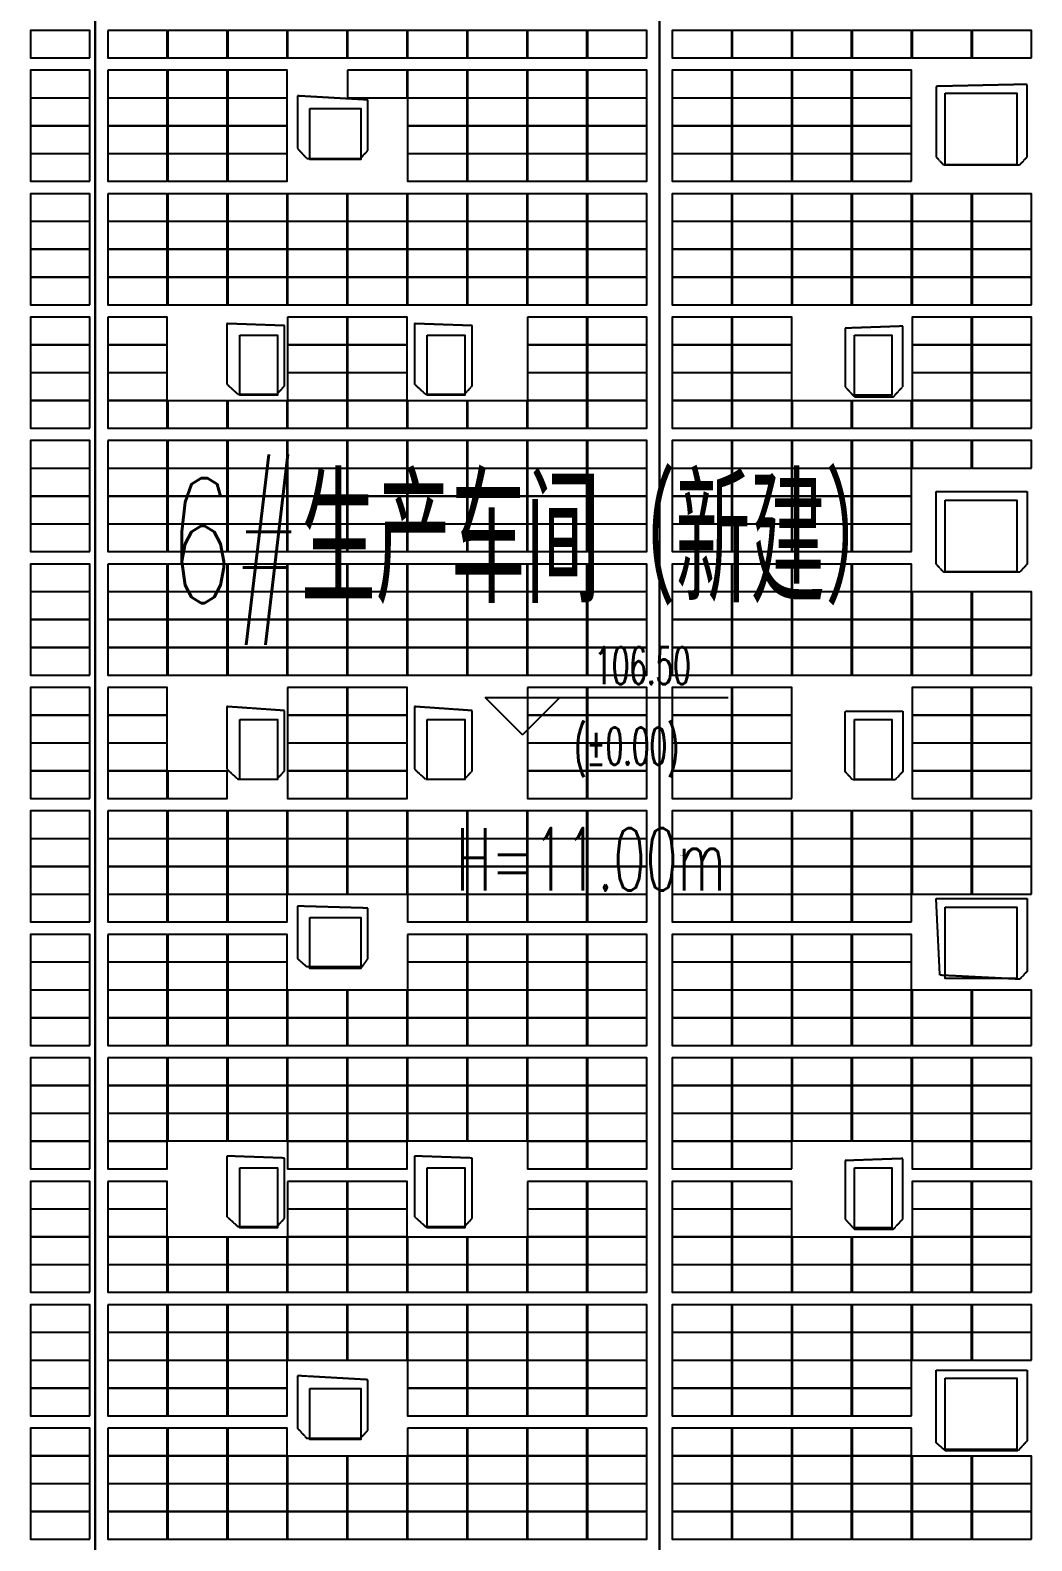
# Model space of a CAD drawing. Header units: metres. Extents: x -330863 to 383137, y -246038 to 314990.
# Drawn here: x -25996 to 14103, y -27439 to 33059 of the extents above; entities that cross this region are included whole.
import ezdxf

# ---------------------------------------------------------------- set-up
doc = ezdxf.new("R2010")
doc.units = ezdxf.units.M
doc.linetypes.add('DASHED', pattern=[1.524, 1.27, -0.254])
doc.linetypes.add('HIDDEN', pattern=[0.375, 0.25, -0.125])
for name, color, linetype in [('-文字', 7, 'Continuous'), ('屋脊线', 7, 'ByLayer'), ('组件', 7, 'ByLayer'), ('阴影', 8, 'DASHED'), ('障碍物', 7, 'ByLayer')]:
    doc.layers.add(name, color=color, linetype=linetype)
doc.layers.add('X消防车道', color=6, linetype='HIDDEN', lineweight=18)
doc.styles.add('_HZTXT', font='simplex.shx', dxfattribs={"width": 0.8, "bigfont": 'hztxt.shx'})
doc.styles.add('_TCH_DIM', font='SIMPLEX.shx', dxfattribs={"width": 0.6, "bigfont": 'GBCBIG.shx'})

# ---------------------------------------------------------------- blocks, each defined once
blk = doc.blocks.new('*U6')
at = {"layer": '屋脊线', "color": 30}
for p, q in [((-23396, -129651, 8900), (-23400, 145849, 8900)), ((-796, -129651, 10100), (-800, 145849, 10100))]:
    blk.add_line(p, q, dxfattribs=at)
at = {"flags": 1}
for tag in ['unit_id', 'unit_name']:
    blk.add_attdef(tag, (0, 0), '', height=2.5, dxfattribs=at)
blk = doc.blocks.new('*U184')
at = {"layer": '障碍物', "color": 1}
blk.add_polyline3d([(-17600, 20849, 10), (-16100, 20849, 10), (-16100, 18449, 10), (-17600, 18449, 10)], close=True, dxfattribs=at)
at = {"flags": 1}
for tag in ['height', 'shape']:
    blk.add_attdef(tag, (0, 0), '', height=2.5, dxfattribs=at)
blk = doc.blocks.new('*U185')
at = {"layer": '障碍物', "color": 1}
blk.add_polyline3d([(-10100, 20849, 10), (-8600, 20849, 10), (-8600, 18449, 10), (-10100, 18449, 10)], close=True, dxfattribs=at)
at = {"flags": 1}
for tag in ['height', 'shape']:
    blk.add_attdef(tag, (0, 0), '', height=2.5, dxfattribs=at)
blk = doc.blocks.new('*U186')
at = {"layer": '障碍物', "color": 1}
blk.add_polyline3d([(7000, 20849, 10), (8500, 20849, 10), (8500, 18449, 10), (7000, 18449, 10)], close=True, dxfattribs=at)
at = {"flags": 1}
for tag in ['height', 'shape']:
    blk.add_attdef(tag, (0, 0), '', height=2.5, dxfattribs=at)
blk = doc.blocks.new('*U188')
at = {"layer": '障碍物', "color": 1}
blk.add_polyline3d([(-17600, 5449, 10), (-16100, 5449, 10), (-16100, 3049, 10), (-17600, 3049, 10)], close=True, dxfattribs=at)
at = {"flags": 1}
for tag in ['height', 'shape']:
    blk.add_attdef(tag, (0, 0), '', height=2.5, dxfattribs=at)
blk = doc.blocks.new('*U189')
at = {"layer": '障碍物', "color": 1}
blk.add_polyline3d([(-10100, 5449, 10), (-8600, 5449, 10), (-8600, 3049, 10), (-10100, 3049, 10)], close=True, dxfattribs=at)
at = {"flags": 1}
for tag in ['height', 'shape']:
    blk.add_attdef(tag, (0, 0), '', height=2.5, dxfattribs=at)
blk = doc.blocks.new('*U190')
at = {"layer": '障碍物', "color": 1}
blk.add_polyline3d([(7000, 5449, 10), (8500, 5449, 10), (8500, 3049, 10), (7000, 3049, 10)], close=True, dxfattribs=at)
at = {"flags": 1}
for tag in ['height', 'shape']:
    blk.add_attdef(tag, (0, 0), '', height=2.5, dxfattribs=at)
blk = doc.blocks.new('*U192')
at = {"layer": '障碍物', "color": 1}
blk.add_polyline3d([(-17600, -12501, 10), (-16100, -12501, 10), (-16100, -14901, 10), (-17600, -14901, 10)], close=True, dxfattribs=at)
at = {"flags": 1}
for tag in ['height', 'shape']:
    blk.add_attdef(tag, (0, 0), '', height=2.5, dxfattribs=at)
blk = doc.blocks.new('*U193')
at = {"layer": '障碍物', "color": 1}
blk.add_polyline3d([(-10100, -12501, 10), (-8600, -12501, 10), (-8600, -14901, 10), (-10100, -14901, 10)], close=True, dxfattribs=at)
at = {"flags": 1}
for tag in ['height', 'shape']:
    blk.add_attdef(tag, (0, 0), '', height=2.5, dxfattribs=at)
blk = doc.blocks.new('*U194')
at = {"layer": '障碍物', "color": 1}
blk.add_polyline3d([(7000, -12501, 10), (8500, -12501, 10), (8500, -14901, 10), (7000, -14901, 10)], close=True, dxfattribs=at)
at = {"flags": 1}
for tag in ['height', 'shape']:
    blk.add_attdef(tag, (0, 0), '', height=2.5, dxfattribs=at)
blk = doc.blocks.new('*U223')
at = {"layer": '障碍物', "color": 1}
blk.add_polyline3d([(-14801, 29920, 10), (-12758, 29920, 10), (-12758, 27877, 10), (-14801, 27877, 10)], close=True, dxfattribs=at)
at = {"flags": 1}
for tag in ['height', 'shape']:
    blk.add_attdef(tag, (0, 0), '', height=2.5, dxfattribs=at)
blk = doc.blocks.new('*U224')
at = {"layer": '障碍物', "color": 1}
blk.add_polyline3d([(-14801, -2470, 10), (-12758, -2470, 10), (-12758, -4513, 10), (-14801, -4513, 10)], close=True, dxfattribs=at)
at = {"flags": 1}
for tag in ['height', 'shape']:
    blk.add_attdef(tag, (0, 0), '', height=2.5, dxfattribs=at)
blk = doc.blocks.new('*U225')
at = {"layer": '障碍物', "color": 1}
blk.add_polyline3d([(-14801, -21340, 10), (-12758, -21340, 10), (-12758, -23383, 10), (-14801, -23383, 10)], close=True, dxfattribs=at)
at = {"flags": 1}
for tag in ['height', 'shape']:
    blk.add_attdef(tag, (0, 0), '', height=2.5, dxfattribs=at)
blk = doc.blocks.new('*U235')
at = {"layer": '障碍物', "color": 1}
blk.add_polyline3d([(10640, 30532, 10), (13500, 30532, 10), (13500, 27671, 10), (10640, 27671, 10)], close=True, dxfattribs=at)
at = {"flags": 1}
for tag in ['height', 'shape']:
    blk.add_attdef(tag, (0, 0), '', height=2.5, dxfattribs=at)
blk = doc.blocks.new('*U236')
at = {"layer": '障碍物', "color": 1}
blk.add_polyline3d([(10640, 14232, 10), (13500, 14232, 10), (13500, 11371, 10), (10640, 11371, 10)], close=True, dxfattribs=at)
at = {"flags": 1}
for tag in ['height', 'shape']:
    blk.add_attdef(tag, (0, 0), '', height=2.5, dxfattribs=at)
blk = doc.blocks.new('*U237')
at = {"layer": '障碍物', "color": 1}
blk.add_polyline3d([(10640, -2058, 10), (13500, -2058, 10), (13500, -4919, 10), (10640, -4919, 10)], close=True, dxfattribs=at)
at = {"flags": 1}
for tag in ['height', 'shape']:
    blk.add_attdef(tag, (0, 0), '', height=2.5, dxfattribs=at)
blk = doc.blocks.new('*U238')
at = {"layer": '障碍物', "color": 1}
blk.add_polyline3d([(10640, -20928, 10), (13500, -20928, 10), (13500, -23789, 10), (10640, -23789, 10)], close=True, dxfattribs=at)
at = {"flags": 1}
for tag in ['height', 'shape']:
    blk.add_attdef(tag, (0, 0), '', height=2.5, dxfattribs=at)
blk = doc.blocks.new('*U15')
at = {"layer": '组件', "color": 0}
blk.add_polyline3d([(0, 0, 0), (0, 109.6, 0), (-238.1, 109.6, 12.6), (-238.1, 0, 12.6)], close=True, dxfattribs=at)
at = {"flags": 1}
for tag in ['mounting-hole-spacing1', 'mounting-hole-spacing2', 'module-material', 'vmpo', 'voco', 'silicon-material', 'panel-length', 'panel-width', 'panel-height', 'userid', 'theme', 'note', 'name', 'pmax', 'company-name', 'id', 'impo', 'isco']:
    blk.add_attdef(tag, (0, 0), '', height=2.5, dxfattribs=at)
blk = doc.blocks.new('*U13')
at = {"layer": '组件', "color": 0}
blk.add_polyline3d([(0, 0, 0), (0, -109.6, 0), (238.1, -109.6, 12.6), (238.1, 0, 12.6)], close=True, dxfattribs=at)
at = {"flags": 1}
for tag in ['mounting-hole-spacing1', 'mounting-hole-spacing2', 'module-material', 'vmpo', 'voco', 'silicon-material', 'panel-length', 'panel-width', 'panel-height', 'userid', 'theme', 'note', 'name', 'pmax', 'company-name', 'id', 'impo', 'isco']:
    blk.add_attdef(tag, (0, 0), '', height=2.5, dxfattribs=at)
blk = doc.blocks.new('*U11')
at = {"layer": '组件', "color": 0}
blk.add_polyline3d([(0, 0, 0), (0, 109.6, 0), (-238, 109.6, 13), (-238, 0, 13)], close=True, dxfattribs=at)
at = {"flags": 1}
for tag in ['mounting-hole-spacing1', 'mounting-hole-spacing2', 'module-material', 'vmpo', 'voco', 'silicon-material', 'panel-length', 'panel-width', 'panel-height', 'userid', 'theme', 'note', 'name', 'pmax', 'company-name', 'id', 'impo', 'isco']:
    blk.add_attdef(tag, (0, 0), '', height=2.5, dxfattribs=at)

msp = doc.modelspace()

# ---------------------------------------------------------------- hatches: boundary and pattern name
at = {"layer": 'X消防车道'}
h = msp.add_hatch(dxfattribs=at)
h.set_pattern_fill('DOTS', color=8, scale=1000, angle=-31.48784)
h.set_pattern_definition([(328.51216202, (-1970228605.7, -2547630934.4), (1506.0502845, 939.1527315), [0, -1587.5])])
h.paths.add_polyline_path([(-93210, -143670, 0.388696), (-80261, -155529), (-29868, -155529, 0.072993), (-27282, -155149), (-24813, -154408, -0.072993), (-22226, -154029), (83400, -154029, -0.414215), (92400, -163029), (92400, -173022), (96400, -173176), (96400, -163029, 0.41422), (83400, -150029), (-22813, -150029, 0.072993), (-25400, -150408), (-27869, -151149, -0.072993), (-30455, -151529), (-80261, -151529, -0.388698), (-89226, -143319), (-114667, 145381, -0.440198), (-105702, 155171), (86000, 155171, -0.414211), (95000, 146171, -0.141448), (97000, 153099, 0.25767), (86000, 159171), (-105702, 159171, 0.440196), (-118651, 145030)])

# ---------------------------------------------------------------- linework, layer by layer
at = {"layer": '-文字', "linetype": 'Continuous'}
for p, q in [((-6287, 4839, 10100), (-7787, 6339, 10100)), ((-7787, 6339, 10100), (1941, 6339, 10100)), ((-6287, 4839, 10100), (-4787, 6339, 10100))]:
    msp.add_line(p, q, dxfattribs=at)
at = {"layer": '屋脊线', "color": 30, "elevation": 8900}
msp.add_lwpolyline([(-23400, 145849), (-23396, -129651)], dxfattribs=at)
at = {"layer": '屋脊线', "color": 2, "elevation": 10100}
msp.add_lwpolyline([(-800, 145849), (-796, -129651)], dxfattribs=at)
at = {"layer": '阴影', "linetype": 'DASHED'}
for points in [[(10274, 30810, 9513), (10274, 27984, 9513), (10572, 27661, 9497), (13621, 27662, 9335), (13919, 27984, 9320), (13919, 30890, 9320), (10274, 30810, 9513)], [(-12473, 28249, 9481), (-12473, 30267, 9481), (-15300, 30428, 9331), (-15300, 28329, 9331), (-14928, 27926, 9351), (-12771, 27926, 9465), (-12473, 28249, 9481)], [(-15820, 18805, 9303), (-15820, 21226, 9303), (-18126, 21307, 9181), (-18126, 18885, 9181), (-17679, 18482, 9205), (-16117, 18482, 9288), (-15820, 18805, 9303)], [(-8308, 18805, 9702), (-8308, 21226, 9702), (-10614, 21307, 9580), (-10614, 18885, 9580), (-10168, 18482, 9603), (-8606, 18482, 9686), (-8308, 18805, 9702)], [(6630, 21123, 9707), (6630, 18782, 9707), (7002, 18379, 9687), (8564, 18379, 9604), (8936, 18782, 9584), (8936, 21204, 9584), (6630, 21123, 9707)], [(10275, 14585, 9513), (13919, 14585, 9320), (13919, 11679, 9320), (13621, 11356, 9335), (10572, 11356, 9497), (10275, 11679, 9513), (10275, 14585, 9513)], [(-15820, 3387, 9303), (-15820, 5809, 9303), (-18125, 5970, 9181), (-18125, 3468, 9181), (-17679, 3064, 9205), (-16117, 3064, 9288), (-15820, 3387, 9303)], [(-8308, 3387, 9702), (-8308, 5809, 9702), (-10614, 5970, 9580), (-10614, 3468, 9580), (-10168, 3064, 9603), (-8606, 3064, 9686), (-8308, 3387, 9702)], [(6631, 5787, 9707), (8936, 5787, 9584), (8936, 3365, 9584), (8639, 3042, 9600), (6928, 3042, 9691), (6631, 3365, 9707), (6631, 5787, 9707)], [(10275, -1720, 9513), (13919, -1720, 9320), (13919, -4626, 9320), (13622, -4949, 9335), (10424, -4788, 9505), (10275, -1720, 9513)], [(-12473, -4120, 9481), (-12473, -2102, 9481), (-15299, -2021, 9331), (-15299, -4120, 9331), (-14927, -4443, 9351), (-12696, -4443, 9469), (-12473, -4120, 9481)], [(-15819, -14532, 9303), (-15820, -12111, 9303), (-18125, -12030, 9181), (-18125, -14452, 9181), (-17679, -14855, 9205), (-16117, -14855, 9288), (-15819, -14532, 9303)], [(-8308, -14532, 9702), (-8308, -12111, 9702), (-10614, -12030, 9580), (-10613, -14452, 9580), (-10167, -14855, 9603), (-8605, -14855, 9686), (-8308, -14532, 9702)], [(6631, -12214, 9707), (6631, -14555, 9707), (7003, -14958, 9687), (8565, -14958, 9604), (8936, -14555, 9584), (8936, -12133, 9584), (6631, -12214, 9707)], [(-12473, -23008, 9481), (-12473, -20990, 9481), (-15299, -20829, 9331), (-15299, -22927, 9331), (-14927, -23331, 9351), (-12770, -23331, 9465), (-12473, -23008, 9481)], [(10275, -20609, 9513), (13919, -20609, 9320), (13919, -23434, 9320), (13548, -23837, 9339), (10647, -23837, 9493), (10275, -23514, 9513), (10275, -20609, 9513)]]:
    msp.add_polyline3d(points, close=True, dxfattribs=at)
at = {"layer": '障碍物', "elevation": 10300}
for points in [[(10640, 30532), (13500, 30532), (13500, 27671), (10640, 27671)], [(-14801, 29920), (-12758, 29920), (-12758, 27877), (-14801, 27877)], [(10640, 14232), (13500, 14232), (13500, 11371), (10640, 11371)], [(10640, -2058), (13500, -2058), (13500, -4919), (10640, -4919)], [(-14801, -2470), (-12758, -2470), (-12758, -4513), (-14801, -4513)], [(10640, -20928), (13500, -20928), (13500, -23789), (10640, -23789)], [(-14801, -21340), (-12758, -21340), (-12758, -23383), (-14801, -23383)]]:
    msp.add_lwpolyline(points, close=True, dxfattribs=at)
at = {"layer": '障碍物', "color": 4, "elevation": 10300}
for points in [[(-17600, 20849), (-16100, 20849), (-16100, 18449), (-17600, 18449)], [(-10100, 20849), (-8600, 20849), (-8600, 18449), (-10100, 18449)], [(7000, 20849), (8500, 20849), (8500, 18449), (7000, 18449)], [(-17600, 5449), (-16100, 5449), (-16100, 3049), (-17600, 3049)], [(-10100, 5449), (-8600, 5449), (-8600, 3049), (-10100, 3049)], [(7000, 5449), (8500, 5449), (8500, 3049), (7000, 3049)], [(-17600, -12501), (-16100, -12501), (-16100, -14901), (-17600, -14901)], [(-10100, -12501), (-8600, -12501), (-8600, -14901), (-10100, -14901)], [(7000, -12501), (8500, -12501), (8500, -14901), (7000, -14901)]]:
    msp.add_lwpolyline(points, close=True, dxfattribs=at)

# ---------------------------------------------------------------- block references
at = {"layer": '屋脊线'}
msp.add_blockref('*U6', (0, 0), dxfattribs=at)
at = {"layer": '组件', "color": 5, "xscale": 10, "yscale": 10, "zscale": 10}
for name, p in [('*U11', (-23606, 31953, 9011)), ('*U13', (-22890, 33049, 9027)), ('*U13', (-20490, 33049, 9154)), ('*U13', (-18089, 33049, 9282)), ('*U13', (-15689, 33049, 9409)), ('*U13', (-13288, 33049, 9537)), ('*U13', (-10887, 33049, 9664)), ('*U13', (-8487, 33049, 9792)), ('*U13', (-6086, 33049, 9919)), ('*U13', (-3685, 33049, 10047)), ('*U15', (2090, 31953, 10047)), ('*U15', (4491, 31953, 9919)), ('*U15', (6891, 31953, 9792)), ('*U15', (9292, 31953, 9664)), ('*U15', (11693, 31953, 9537)), ('*U15', (14093, 31953, 9409)), ('*U11', (-23606, 30357, 9011)), ('*U13', (-22890, 31453, 9027)), ('*U13', (-20490, 31453, 9154)), ('*U13', (-18089, 31453, 9282)), ('*U13', (-13288, 31453, 9537)), ('*U13', (-10887, 31453, 9664)), ('*U13', (-8487, 31453, 9792)), ('*U13', (-6086, 31453, 9919)), ('*U13', (-3685, 31453, 10047)), ('*U15', (2090, 30357, 10047)), ('*U15', (4491, 30357, 9919)), ('*U15', (6891, 30357, 9792)), ('*U15', (9292, 30357, 9664)), ('*U11', (-23606, 29241, 9011)), ('*U13', (-22890, 30337, 9027)), ('*U13', (-20490, 30337, 9154)), ('*U13', (-18089, 30337, 9282)), ('*U13', (-10887, 30337, 9664)), ('*U13', (-8487, 30337, 9792)), ('*U13', (-6086, 30337, 9919)), ('*U13', (-3685, 30337, 10047)), ('*U15', (2090, 29241, 10047)), ('*U15', (4491, 29241, 9919)), ('*U15', (6891, 29241, 9792)), ('*U15', (9292, 29241, 9664)), ('*U11', (-23606, 28125, 9011)), ('*U13', (-22890, 29221, 9027)), ('*U13', (-20490, 29221, 9154)), ('*U13', (-18089, 29221, 9282)), ('*U13', (-10887, 29221, 9664)), ('*U13', (-8487, 29221, 9792)), ('*U13', (-6086, 29221, 9919)), ('*U13', (-3685, 29221, 10047)), ('*U15', (2090, 28125, 10047)), ('*U15', (4491, 28125, 9919)), ('*U15', (6891, 28125, 9792)), ('*U15', (9292, 28125, 9664)), ('*U11', (-23606, 27009, 9011)), ('*U13', (-22890, 28105, 9027)), ('*U13', (-20490, 28105, 9154)), ('*U13', (-18089, 28105, 9282)), ('*U13', (-10887, 28105, 9664)), ('*U13', (-8487, 28105, 9792)), ('*U13', (-6086, 28105, 9919)), ('*U13', (-3685, 28105, 10047)), ('*U15', (2090, 27009, 10047)), ('*U15', (4491, 27009, 9919)), ('*U15', (6891, 27009, 9792)), ('*U15', (9292, 27009, 9664)), ('*U11', (-23606, 25413, 9011)), ('*U13', (-22890, 26509, 9027)), ('*U13', (-20490, 26509, 9154)), ('*U13', (-18089, 26509, 9282)), ('*U13', (-15689, 26509, 9409)), ('*U13', (-13288, 26509, 9537)), ('*U13', (-10887, 26509, 9664)), ('*U13', (-8487, 26509, 9792)), ('*U13', (-6086, 26509, 9919)), ('*U13', (-3685, 26509, 10047)), ('*U15', (2090, 25413, 10047)), ('*U15', (4491, 25413, 9919)), ('*U15', (6891, 25413, 9792)), ('*U15', (9292, 25413, 9664)), ('*U15', (11693, 25413, 9537)), ('*U15', (14093, 25413, 9409)), ('*U11', (-23606, 24297, 9011)), ('*U13', (-22890, 25393, 9027)), ('*U13', (-20490, 25393, 9154)), ('*U13', (-18089, 25393, 9282)), ('*U13', (-15689, 25393, 9409)), ('*U13', (-13288, 25393, 9537)), ('*U13', (-10887, 25393, 9664)), ('*U13', (-8487, 25393, 9792)), ('*U13', (-6086, 25393, 9919)), ('*U13', (-3685, 25393, 10047)), ('*U15', (2090, 24297, 10047)), ('*U15', (4491, 24297, 9919)), ('*U15', (6891, 24297, 9792)), ('*U15', (9292, 24297, 9664)), ('*U15', (11693, 24297, 9537)), ('*U15', (14093, 24297, 9409)), ('*U11', (-23606, 23181, 9011)), ('*U13', (-22890, 24277, 9027)), ('*U13', (-20490, 24277, 9154)), ('*U13', (-18089, 24277, 9282)), ('*U13', (-15689, 24277, 9409)), ('*U13', (-13288, 24277, 9537)), ('*U13', (-10887, 24277, 9664)), ('*U13', (-8487, 24277, 9792)), ('*U13', (-6086, 24277, 9919)), ('*U13', (-3685, 24277, 10047)), ('*U15', (2090, 23181, 10047)), ('*U15', (4491, 23181, 9919)), ('*U15', (6891, 23181, 9792)), ('*U15', (9292, 23181, 9664)), ('*U15', (11693, 23181, 9537)), ('*U15', (14093, 23181, 9409)), ('*U11', (-23606, 22065, 9011)), ('*U13', (-22890, 23161, 9027)), ('*U13', (-20490, 23161, 9154)), ('*U13', (-18089, 23161, 9282)), ('*U13', (-15689, 23161, 9409)), ('*U13', (-13288, 23161, 9537)), ('*U13', (-10887, 23161, 9664)), ('*U13', (-8487, 23161, 9792)), ('*U13', (-6086, 23161, 9919)), ('*U13', (-3685, 23161, 10047)), ('*U15', (2090, 22065, 10047)), ('*U15', (4491, 22065, 9919)), ('*U15', (6891, 22065, 9792)), ('*U15', (9292, 22065, 9664)), ('*U15', (11693, 22065, 9537)), ('*U15', (14093, 22065, 9409)), ('*U11', (-23606, 20469, 9011)), ('*U13', (-22890, 21565, 9027)), ('*U13', (-15689, 21565, 9409)), ('*U13', (-13288, 21565, 9537)), ('*U13', (-6086, 21565, 9919)), ('*U13', (-3685, 21565, 10047)), ('*U15', (2090, 20469, 10047)), ('*U15', (4491, 20469, 9919)), ('*U15', (11693, 20469, 9537)), ('*U15', (14093, 20469, 9409)), ('*U11', (-23606, 19353, 9011)), ('*U13', (-22890, 20449, 9027)), ('*U13', (-15689, 20449, 9409)), ('*U13', (-13288, 20449, 9537)), ('*U13', (-6086, 20449, 9919)), ('*U13', (-3685, 20449, 10047)), ('*U15', (2090, 19353, 10047)), ('*U15', (4491, 19353, 9919)), ('*U15', (11693, 19353, 9537)), ('*U15', (14093, 19353, 9409)), ('*U11', (-23606, 18237, 9011)), ('*U13', (-22890, 19333, 9027)), ('*U13', (-15689, 19333, 9409)), ('*U13', (-13288, 19333, 9537)), ('*U13', (-6086, 19333, 9919)), ('*U13', (-3685, 19333, 10047)), ('*U15', (2090, 18237, 10047)), ('*U15', (4491, 18237, 9919)), ('*U15', (11693, 18237, 9537)), ('*U15', (14093, 18237, 9409)), ('*U11', (-23606, 17121, 9011)), ('*U13', (-22890, 18217, 9027)), ('*U13', (-20490, 18217, 9154)), ('*U13', (-18089, 18217, 9282)), ('*U13', (-15689, 18217, 9409)), ('*U13', (-13288, 18217, 9537)), ('*U13', (-10887, 18217, 9664)), ('*U13', (-8487, 18217, 9792)), ('*U13', (-6086, 18217, 9919)), ('*U13', (-3685, 18217, 10047)), ('*U15', (2090, 17121, 10047)), ('*U15', (4491, 17121, 9919)), ('*U15', (6891, 17121, 9792)), ('*U15', (9292, 17121, 9664)), ('*U15', (11693, 17121, 9537)), ('*U15', (14093, 17121, 9409)), ('*U11', (-23606, 15525, 9011)), ('*U13', (-22890, 16621, 9027)), ('*U13', (-20490, 16621, 9154)), ('*U13', (-18089, 16621, 9282)), ('*U13', (-15689, 16621, 9409)), ('*U13', (-13288, 16621, 9537)), ('*U13', (-10887, 16621, 9664)), ('*U13', (-8487, 16621, 9792)), ('*U13', (-6086, 16621, 9919)), ('*U13', (-3685, 16621, 10047)), ('*U15', (2090, 15525, 10047)), ('*U15', (4491, 15525, 9919)), ('*U15', (6891, 15525, 9792)), ('*U15', (9292, 15525, 9664)), ('*U15', (11693, 15525, 9537)), ('*U15', (14093, 15525, 9409)), ('*U11', (-23606, 14409, 9011)), ('*U13', (-22890, 15505, 9027)), ('*U13', (-20490, 15505, 9154)), ('*U13', (-18089, 15505, 9282)), ('*U13', (-15689, 15505, 9409)), ('*U13', (-13288, 15505, 9537)), ('*U13', (-10887, 15505, 9664)), ('*U13', (-8487, 15505, 9792)), ('*U13', (-6086, 15505, 9919)), ('*U13', (-3685, 15505, 10047)), ('*U15', (2090, 14409, 10047)), ('*U15', (4491, 14409, 9919)), ('*U15', (6891, 14409, 9792)), ('*U15', (9292, 14409, 9664)), ('*U11', (-23606, 13293, 9011)), ('*U13', (-22890, 14389, 9027)), ('*U13', (-20490, 14389, 9154)), ('*U13', (-18089, 14389, 9282)), ('*U13', (-15689, 14389, 9409)), ('*U13', (-13288, 14389, 9537)), ('*U13', (-10887, 14389, 9664)), ('*U13', (-8487, 14389, 9792)), ('*U13', (-6086, 14389, 9919)), ('*U13', (-3685, 14389, 10047)), ('*U15', (2090, 13293, 10047)), ('*U15', (4491, 13293, 9919)), ('*U15', (6891, 13293, 9792)), ('*U15', (9292, 13293, 9664)), ('*U11', (-23606, 12177, 9011)), ('*U13', (-22890, 13273, 9027)), ('*U13', (-20490, 13273, 9154)), ('*U13', (-18089, 13273, 9282)), ('*U13', (-15689, 13273, 9409)), ('*U13', (-13288, 13273, 9537)), ('*U13', (-10887, 13273, 9664)), ('*U13', (-8487, 13273, 9792)), ('*U13', (-6086, 13273, 9919)), ('*U13', (-3685, 13273, 10047)), ('*U15', (2090, 12177, 10047)), ('*U15', (4491, 12177, 9919)), ('*U15', (6891, 12177, 9792)), ('*U15', (9292, 12177, 9664)), ('*U11', (-23606, 10581, 9011)), ('*U13', (-22890, 11677, 9027)), ('*U13', (-20490, 11677, 9154)), ('*U13', (-18089, 11677, 9282)), ('*U13', (-15689, 11677, 9409)), ('*U13', (-13288, 11677, 9537)), ('*U13', (-10887, 11677, 9664)), ('*U13', (-8487, 11677, 9792)), ('*U13', (-6086, 11677, 9919)), ('*U13', (-3685, 11677, 10047)), ('*U15', (2090, 10581, 10047)), ('*U15', (4491, 10581, 9919)), ('*U15', (6891, 10581, 9792)), ('*U15', (9292, 10581, 9664)), ('*U11', (-23606, 9465, 9011)), ('*U13', (-22890, 10561, 9027)), ('*U13', (-20490, 10561, 9154)), ('*U13', (-18089, 10561, 9282)), ('*U13', (-15689, 10561, 9409)), ('*U13', (-13288, 10561, 9537)), ('*U13', (-10887, 10561, 9664)), ('*U13', (-8487, 10561, 9792)), ('*U13', (-6086, 10561, 9919)), ('*U13', (-3685, 10561, 10047)), ('*U15', (2090, 9465, 10047)), ('*U15', (4491, 9465, 9919)), ('*U15', (6891, 9465, 9792)), ('*U15', (9292, 9465, 9664)), ('*U15', (11693, 9465, 9537)), ('*U15', (14093, 9465, 9409)), ('*U11', (-23606, 8349, 9011)), ('*U13', (-22890, 9445, 9027)), ('*U13', (-20490, 9445, 9154)), ('*U13', (-18089, 9445, 9282)), ('*U13', (-15689, 9445, 9409)), ('*U13', (-13288, 9445, 9537)), ('*U13', (-10887, 9445, 9664)), ('*U13', (-8487, 9445, 9792)), ('*U13', (-6086, 9445, 9919)), ('*U13', (-3685, 9445, 10047)), ('*U15', (2090, 8349, 10047)), ('*U15', (4491, 8349, 9919)), ('*U15', (6891, 8349, 9792)), ('*U15', (9292, 8349, 9664)), ('*U15', (11693, 8349, 9537)), ('*U15', (14093, 8349, 9409)), ('*U11', (-23606, 7233, 9011)), ('*U13', (-22890, 8329, 9027)), ('*U13', (-20490, 8329, 9154)), ('*U13', (-18089, 8329, 9282)), ('*U13', (-15689, 8329, 9409)), ('*U13', (-13288, 8329, 9537)), ('*U13', (-10887, 8329, 9664)), ('*U13', (-8487, 8329, 9792)), ('*U13', (-6086, 8329, 9919)), ('*U13', (-3685, 8329, 10047)), ('*U15', (2090, 7233, 10047)), ('*U15', (4491, 7233, 9919)), ('*U15', (6891, 7233, 9792)), ('*U15', (9292, 7233, 9664)), ('*U15', (11693, 7233, 9537)), ('*U15', (14093, 7233, 9409)), ('*U11', (-23606, 5637, 9011)), ('*U13', (-22890, 6733, 9027)), ('*U13', (-15689, 6733, 9409)), ('*U13', (-13288, 6733, 9537)), ('*U13', (-6086, 6733, 9919)), ('*U13', (-3685, 6733, 10047)), ('*U15', (2090, 5637, 10047)), ('*U15', (4491, 5637, 9919)), ('*U15', (11693, 5637, 9537)), ('*U15', (14093, 5637, 9409)), ('*U11', (-23606, 4521, 9011)), ('*U13', (-22890, 5617, 9027)), ('*U13', (-15689, 5617, 9409)), ('*U13', (-13288, 5617, 9537)), ('*U13', (-6086, 5617, 9919)), ('*U13', (-3685, 5617, 10047)), ('*U15', (2090, 4521, 10047)), ('*U15', (4491, 4521, 9919)), ('*U15', (11693, 4521, 9537)), ('*U15', (14093, 4521, 9409)), ('*U11', (-23606, 3405, 9011)), ('*U13', (-22890, 4501, 9027)), ('*U13', (-15689, 4501, 9409)), ('*U13', (-13288, 4501, 9537)), ('*U13', (-6086, 4501, 9919)), ('*U13', (-3685, 4501, 10047)), ('*U15', (2090, 3405, 10047)), ('*U15', (4491, 3405, 9919)), ('*U15', (11693, 3405, 9537)), ('*U15', (14093, 3405, 9409)), ('*U11', (-23606, 2289, 9011)), ('*U13', (-22890, 3385, 9027)), ('*U13', (-20490, 3385, 9154)), ('*U13', (-15689, 3385, 9409)), ('*U13', (-13288, 3385, 9537)), ('*U13', (-6086, 3385, 9919)), ('*U13', (-3685, 3385, 10047)), ('*U15', (2090, 2289, 10047)), ('*U15', (4491, 2289, 9919)), ('*U15', (11693, 2289, 9537)), ('*U15', (14093, 2289, 9409)), ('*U11', (-23606, 693, 9011)), ('*U13', (-22890, 1789, 9027)), ('*U13', (-20490, 1789, 9154)), ('*U13', (-18089, 1789, 9282)), ('*U13', (-15689, 1789, 9409)), ('*U13', (-13288, 1789, 9537)), ('*U13', (-10887, 1789, 9664)), ('*U13', (-8487, 1789, 9792)), ('*U13', (-6086, 1789, 9919)), ('*U13', (-3685, 1789, 10047)), ('*U15', (2090, 693, 10047)), ('*U15', (4491, 693, 9919)), ('*U15', (6891, 693, 9792)), ('*U15', (9292, 693, 9664)), ('*U15', (11693, 693, 9537)), ('*U15', (14093, 693, 9409)), ('*U11', (-23606, -423, 9011)), ('*U13', (-22890, 673, 9027)), ('*U13', (-20490, 673, 9154)), ('*U13', (-18089, 673, 9282)), ('*U13', (-15689, 673, 9409)), ('*U13', (-13288, 673, 9537)), ('*U13', (-10887, 673, 9664)), ('*U13', (-8487, 673, 9792)), ('*U13', (-6086, 673, 9919)), ('*U13', (-3685, 673, 10047)), ('*U15', (2090, -423, 10047)), ('*U15', (4491, -423, 9919)), ('*U15', (6891, -423, 9792)), ('*U15', (9292, -423, 9664)), ('*U15', (11693, -423, 9537)), ('*U15', (14093, -423, 9409)), ('*U11', (-23606, -1539, 9011)), ('*U13', (-22890, -443, 9027)), ('*U13', (-20490, -443, 9154)), ('*U13', (-18089, -443, 9282)), ('*U13', (-15689, -443, 9409)), ('*U13', (-13288, -443, 9537)), ('*U13', (-10887, -443, 9664)), ('*U13', (-8487, -443, 9792)), ('*U13', (-6086, -443, 9919)), ('*U13', (-3685, -443, 10047)), ('*U15', (2090, -1539, 10047)), ('*U15', (4491, -1539, 9919)), ('*U15', (6891, -1539, 9792)), ('*U15', (9292, -1539, 9664)), ('*U15', (11693, -1539, 9537)), ('*U15', (14093, -1539, 9409)), ('*U11', (-23606, -2655, 9011)), ('*U13', (-22890, -1559, 9027)), ('*U13', (-20490, -1559, 9154)), ('*U13', (-18089, -1559, 9282)), ('*U13', (-10887, -1559, 9664)), ('*U13', (-8487, -1559, 9792)), ('*U13', (-6086, -1559, 9919)), ('*U13', (-3685, -1559, 10047)), ('*U15', (2090, -2655, 10047)), ('*U15', (4491, -2655, 9919)), ('*U15', (6891, -2655, 9792)), ('*U15', (9292, -2655, 9664)), ('*U11', (-23606, -4251, 9011)), ('*U13', (-22890, -3155, 9027)), ('*U13', (-20490, -3155, 9154)), ('*U13', (-18089, -3155, 9282)), ('*U13', (-10887, -3155, 9664)), ('*U13', (-8487, -3155, 9792)), ('*U13', (-6086, -3155, 9919)), ('*U13', (-3685, -3155, 10047)), ('*U15', (2090, -4251, 10047)), ('*U15', (4491, -4251, 9919)), ('*U15', (6891, -4251, 9792)), ('*U15', (9292, -4251, 9664)), ('*U11', (-23606, -5367, 9011)), ('*U13', (-22890, -4271, 9027)), ('*U13', (-20490, -4271, 9154)), ('*U13', (-18089, -4271, 9282)), ('*U13', (-10887, -4271, 9664)), ('*U13', (-8487, -4271, 9792)), ('*U13', (-6086, -4271, 9919)), ('*U13', (-3685, -4271, 10047)), ('*U15', (2090, -5367, 10047)), ('*U15', (4491, -5367, 9919)), ('*U15', (6891, -5367, 9792)), ('*U15', (9292, -5367, 9664)), ('*U11', (-23606, -6483, 9011)), ('*U13', (-22890, -5387, 9027)), ('*U13', (-20490, -5387, 9154)), ('*U13', (-18089, -5387, 9282)), ('*U13', (-15689, -5387, 9409)), ('*U13', (-13288, -5387, 9537)), ('*U13', (-10887, -5387, 9664)), ('*U13', (-8487, -5387, 9792)), ('*U13', (-6086, -5387, 9919)), ('*U13', (-3685, -5387, 10047)), ('*U15', (2090, -6483, 10047)), ('*U15', (4491, -6483, 9919)), ('*U15', (6891, -6483, 9792)), ('*U15', (9292, -6483, 9664)), ('*U15', (11693, -6483, 9537)), ('*U15', (14093, -6483, 9409)), ('*U11', (-23606, -7599, 9011)), ('*U13', (-22890, -6503, 9027)), ('*U13', (-20490, -6503, 9154)), ('*U13', (-18089, -6503, 9282)), ('*U13', (-15689, -6503, 9409)), ('*U13', (-13288, -6503, 9537)), ('*U13', (-10887, -6503, 9664)), ('*U13', (-8487, -6503, 9792)), ('*U13', (-6086, -6503, 9919)), ('*U13', (-3685, -6503, 10047)), ('*U15', (2090, -7599, 10047)), ('*U15', (4491, -7599, 9919)), ('*U15', (6891, -7599, 9792)), ('*U15', (9292, -7599, 9664)), ('*U15', (11693, -7599, 9537)), ('*U15', (14093, -7599, 9409)), ('*U11', (-23606, -9195, 9011)), ('*U13', (-22890, -8099, 9027)), ('*U13', (-20490, -8099, 9154)), ('*U13', (-18089, -8099, 9282)), ('*U13', (-15689, -8099, 9409)), ('*U13', (-13288, -8099, 9537)), ('*U13', (-10887, -8099, 9664)), ('*U13', (-8487, -8099, 9792)), ('*U13', (-6086, -8099, 9919)), ('*U13', (-3685, -8099, 10047)), ('*U15', (2090, -9195, 10047)), ('*U15', (4491, -9195, 9919)), ('*U15', (6891, -9195, 9792)), ('*U15', (9292, -9195, 9664)), ('*U15', (11693, -9195, 9537)), ('*U15', (14093, -9195, 9409)), ('*U11', (-23606, -10311, 9011)), ('*U13', (-22890, -9215, 9027)), ('*U13', (-20490, -9215, 9154)), ('*U13', (-18089, -9215, 9282)), ('*U13', (-15689, -9215, 9409)), ('*U13', (-13288, -9215, 9537)), ('*U13', (-10887, -9215, 9664)), ('*U13', (-8487, -9215, 9792)), ('*U13', (-6086, -9215, 9919)), ('*U13', (-3685, -9215, 10047)), ('*U15', (2090, -10311, 10047)), ('*U15', (4491, -10311, 9919)), ('*U15', (6891, -10311, 9792)), ('*U15', (9292, -10311, 9664)), ('*U15', (11693, -10311, 9537)), ('*U15', (14093, -10311, 9409)), ('*U11', (-23606, -11427, 9011)), ('*U13', (-22890, -10331, 9027)), ('*U13', (-20490, -10331, 9154)), ('*U13', (-18089, -10331, 9282)), ('*U13', (-15689, -10331, 9409)), ('*U13', (-13288, -10331, 9537)), ('*U13', (-10887, -10331, 9664)), ('*U13', (-8487, -10331, 9792)), ('*U13', (-6086, -10331, 9919)), ('*U13', (-3685, -10331, 10047)), ('*U15', (2090, -11427, 10047)), ('*U15', (4491, -11427, 9919)), ('*U15', (6891, -11427, 9792)), ('*U15', (9292, -11427, 9664)), ('*U15', (11693, -11427, 9537)), ('*U15', (14093, -11427, 9409)), ('*U11', (-23606, -12543, 9011)), ('*U13', (-22890, -11447, 9027)), ('*U13', (-15689, -11447, 9409)), ('*U13', (-13288, -11447, 9537)), ('*U13', (-6086, -11447, 9919)), ('*U13', (-3685, -11447, 10047)), ('*U15', (2090, -12543, 10047)), ('*U15', (4491, -12543, 9919)), ('*U15', (11693, -12543, 9537)), ('*U15', (14093, -12543, 9409)), ('*U11', (-23606, -14139, 9011)), ('*U13', (-22890, -13043, 9027)), ('*U13', (-15689, -13043, 9409)), ('*U13', (-13288, -13043, 9537)), ('*U13', (-6086, -13043, 9919)), ('*U13', (-3685, -13043, 10047)), ('*U15', (2090, -14139, 10047)), ('*U15', (4491, -14139, 9919)), ('*U15', (11693, -14139, 9537)), ('*U15', (14093, -14139, 9409)), ('*U11', (-23606, -15255, 9011)), ('*U13', (-22890, -14159, 9027)), ('*U13', (-15689, -14159, 9409)), ('*U13', (-13288, -14159, 9537)), ('*U13', (-6086, -14159, 9919)), ('*U13', (-3685, -14159, 10047)), ('*U15', (2090, -15255, 10047)), ('*U15', (4491, -15255, 9919)), ('*U15', (11693, -15255, 9537)), ('*U15', (14093, -15255, 9409)), ('*U11', (-23606, -16371, 9011)), ('*U13', (-22890, -15275, 9027)), ('*U13', (-20490, -15275, 9154)), ('*U13', (-18089, -15275, 9282)), ('*U13', (-15689, -15275, 9409)), ('*U13', (-13288, -15275, 9537)), ('*U13', (-10887, -15275, 9664)), ('*U13', (-8487, -15275, 9792)), ('*U13', (-6086, -15275, 9919)), ('*U13', (-3685, -15275, 10047)), ('*U15', (2090, -16371, 10047)), ('*U15', (4491, -16371, 9919)), ('*U15', (6891, -16371, 9792)), ('*U15', (9292, -16371, 9664)), ('*U15', (11693, -16371, 9537)), ('*U15', (14093, -16371, 9409)), ('*U11', (-23606, -17487, 9011)), ('*U13', (-22890, -16391, 9027)), ('*U13', (-20490, -16391, 9154)), ('*U13', (-18089, -16391, 9282)), ('*U13', (-15689, -16391, 9409)), ('*U13', (-13288, -16391, 9537)), ('*U13', (-10887, -16391, 9664)), ('*U13', (-8487, -16391, 9792)), ('*U13', (-6086, -16391, 9919)), ('*U13', (-3685, -16391, 10047)), ('*U15', (2090, -17487, 10047)), ('*U15', (4491, -17487, 9919)), ('*U15', (6891, -17487, 9792)), ('*U15', (9292, -17487, 9664)), ('*U15', (11693, -17487, 9537)), ('*U15', (14093, -17487, 9409)), ('*U11', (-23606, -19083, 9011)), ('*U13', (-22890, -17987, 9027)), ('*U13', (-20490, -17987, 9154)), ('*U13', (-18089, -17987, 9282)), ('*U13', (-15689, -17987, 9409)), ('*U13', (-13288, -17987, 9537)), ('*U13', (-10887, -17987, 9664)), ('*U13', (-8487, -17987, 9792)), ('*U13', (-6086, -17987, 9919)), ('*U13', (-3685, -17987, 10047)), ('*U15', (2090, -19083, 10047)), ('*U15', (4491, -19083, 9919)), ('*U15', (6891, -19083, 9792)), ('*U15', (9292, -19083, 9664)), ('*U15', (11693, -19083, 9537)), ('*U15', (14093, -19083, 9409)), ('*U11', (-23606, -20199, 9011)), ('*U13', (-22890, -19103, 9027)), ('*U13', (-20490, -19103, 9154)), ('*U13', (-18089, -19103, 9282)), ('*U13', (-15689, -19103, 9409)), ('*U13', (-13288, -19103, 9537)), ('*U13', (-10887, -19103, 9664)), ('*U13', (-8487, -19103, 9792)), ('*U13', (-6086, -19103, 9919)), ('*U13', (-3685, -19103, 10047)), ('*U15', (2090, -20199, 10047)), ('*U15', (4491, -20199, 9919)), ('*U15', (6891, -20199, 9792)), ('*U15', (9292, -20199, 9664)), ('*U15', (11693, -20199, 9537)), ('*U15', (14093, -20199, 9409)), ('*U11', (-23606, -21315, 9011)), ('*U13', (-22890, -20219, 9027)), ('*U13', (-20490, -20219, 9154)), ('*U13', (-18089, -20219, 9282)), ('*U13', (-10887, -20219, 9664)), ('*U13', (-8487, -20219, 9792)), ('*U13', (-6086, -20219, 9919)), ('*U13', (-3685, -20219, 10047)), ('*U15', (2090, -21315, 10047)), ('*U15', (4491, -21315, 9919)), ('*U15', (6891, -21315, 9792)), ('*U15', (9292, -21315, 9664)), ('*U11', (-23606, -22431, 9011)), ('*U13', (-22890, -21335, 9027)), ('*U13', (-20490, -21335, 9154)), ('*U13', (-18089, -21335, 9282)), ('*U13', (-10887, -21335, 9664)), ('*U13', (-8487, -21335, 9792)), ('*U13', (-6086, -21335, 9919)), ('*U13', (-3685, -21335, 10047)), ('*U15', (2090, -22431, 10047)), ('*U15', (4491, -22431, 9919)), ('*U15', (6891, -22431, 9792)), ('*U15', (9292, -22431, 9664)), ('*U11', (-23606, -24027, 9011)), ('*U13', (-22890, -22931, 9027)), ('*U13', (-20490, -22931, 9154)), ('*U13', (-18089, -22931, 9282)), ('*U13', (-10887, -22931, 9664)), ('*U13', (-8487, -22931, 9792)), ('*U13', (-6086, -22931, 9919)), ('*U13', (-3685, -22931, 10047)), ('*U15', (2090, -24027, 10047)), ('*U15', (4491, -24027, 9919)), ('*U15', (6891, -24027, 9792)), ('*U15', (9292, -24027, 9664)), ('*U11', (-23606, -25143, 9011)), ('*U13', (-22890, -24047, 9027)), ('*U13', (-20490, -24047, 9154)), ('*U13', (-18089, -24047, 9282)), ('*U13', (-15689, -24047, 9409)), ('*U13', (-13288, -24047, 9537)), ('*U13', (-10887, -24047, 9664)), ('*U13', (-8487, -24047, 9792)), ('*U13', (-6086, -24047, 9919)), ('*U13', (-3685, -24047, 10047)), ('*U15', (2090, -25143, 10047)), ('*U15', (4491, -25143, 9919)), ('*U15', (6891, -25143, 9792)), ('*U15', (9292, -25143, 9664)), ('*U15', (11693, -25143, 9537)), ('*U15', (14093, -25143, 9409)), ('*U11', (-23606, -26259, 9011)), ('*U13', (-22890, -25163, 9027)), ('*U13', (-20490, -25163, 9154)), ('*U13', (-18089, -25163, 9282)), ('*U13', (-15689, -25163, 9409)), ('*U13', (-13288, -25163, 9537)), ('*U13', (-10887, -25163, 9664)), ('*U13', (-8487, -25163, 9792)), ('*U13', (-6086, -25163, 9919)), ('*U13', (-3685, -25163, 10047)), ('*U15', (2090, -26259, 10047)), ('*U15', (4491, -26259, 9919)), ('*U15', (6891, -26259, 9792)), ('*U15', (9292, -26259, 9664)), ('*U15', (11693, -26259, 9537)), ('*U15', (14093, -26259, 9409)), ('*U11', (-23606, -27375, 9011)), ('*U13', (-22890, -26279, 9027)), ('*U13', (-20490, -26279, 9154)), ('*U13', (-18089, -26279, 9282)), ('*U13', (-15689, -26279, 9409)), ('*U13', (-13288, -26279, 9537)), ('*U13', (-10887, -26279, 9664)), ('*U13', (-8487, -26279, 9792)), ('*U13', (-6086, -26279, 9919)), ('*U13', (-3685, -26279, 10047)), ('*U15', (2090, -27375, 10047)), ('*U15', (4491, -27375, 9919)), ('*U15', (6891, -27375, 9792)), ('*U15', (9292, -27375, 9664)), ('*U15', (11693, -27375, 9537)), ('*U15', (14093, -27375, 9409))]:
    msp.add_blockref(name, p, dxfattribs=at)
at = {"layer": '障碍物'}
for name in ['*U235', '*U223', '*U184', '*U185', '*U186', '*U236', '*U188', '*U189', '*U190', '*U237', '*U224', '*U192', '*U193', '*U194', '*U238', '*U225']:
    msp.add_blockref(name, (0, 0), dxfattribs=at)

# ---------------------------------------------------------------- texts
at = {"layer": '-文字', "linetype": 'Continuous'}
for s, height, rotation, style, width, p in [('6#生产车间（新建）', 5000, 359.99994, '_HZTXT', 0.6, (-20435, 10114, 10100)), ('106.50', 1487.5, 360, '_TCH_DIM', 0.55, (-3409, 6864, 10100)), ('(%%P0.00)', 1487.5, 360, '_TCH_DIM', 0.55, (-4216, 3643, 10100)), ('H=11.00m', 2500, 359.99994, '_HZTXT', 0.6, (-8944, -1396, 10100))]:
    msp.add_text(s, height=height, rotation=rotation, dxfattribs=dict(at, style=style, width=width)).set_placement(p)
at = {"flags": 1}
for tag, s in [('offset-x', '20'), ('offset-y', '500'), ('offset-x', '20'), ('offset-y', '500'), ('offset-x', '20'), ('offset-y', '500'), ('offset-x', '20'), ('offset-y', '500'), ('offset-x', '20'), ('offset-y', '500'), ('offset-x', '20'), ('offset-y', '500'), ('offset-x', '20'), ('offset-y', '500'), ('offset-x', '20'), ('offset-y', '500'), ('offset-x', '2000'), ('offset-y', '600'), ('mode', 'hybrid'), ('mode', 'hybrid'), ('mode', 'hybrid'), ('mode', 'hybrid'), ('mode', 'hybrid'), ('mode', 'hybrid'), ('mode', 'hybrid'), ('mode', 'hybrid'), ('mode', 'hybrid'), ('tilt', '2.91'), ('azimuth', '270'), ('align', 'center'), ('array-mode', 'array'), ('panel-x', '109.60000000000001'), ('panel-y', '238.4'), ('panel-per-row', '4'), ('bracket-type', 'guideRail'), ('bracket-value', '100'), ('tilt', '2.87'), ('azimuth', '90'), ('align', 'center'), ('array-mode', 'array'), ('panel-x', '109.60000000000001'), ('panel-y', '238.4'), ('panel-per-row', '4'), ('bracket-type', 'guideRail'), ('bracket-value', '100'), ('tilt', '3.58'), ('azimuth', '270'), ('align', 'center'), ('array-mode', 'array'), ('panel-x', '109.60000000000001'), ('panel-y', '238.4'), ('panel-per-row', '4'), ('bracket-type', 'guideRail'), ('bracket-value', '100'), ('tilt', '3.04'), ('azimuth', '90'), ('align', 'center'), ('array-mode', 'array'), ('panel-x', '109.60000000000001'), ('panel-y', '238.4'), ('panel-per-row', '4'), ('bracket-type', 'guideRail'), ('bracket-value', '100'), ('tilt', '3.04'), ('azimuth', '270'), ('align', 'center'), ('array-mode', 'array'), ('panel-x', '109.60000000000001'), ('panel-y', '238.4'), ('panel-per-row', '4'), ('bracket-type', 'guideRail'), ('bracket-value', '100'), ('tilt', '3.12'), ('azimuth', '90'), ('align', 'center'), ('array-mode', 'array'), ('panel-x', '109.60000000000001'), ('panel-y', '238.4'), ('panel-per-row', '4'), ('bracket-type', 'guideRail'), ('bracket-value', '100'), ('tilt', '3.58'), ('azimuth', '270'), ('align', 'center'), ('array-mode', 'array'), ('panel-x', '109.60000000000001'), ('panel-y', '238.4'), ('panel-per-row', '4'), ('bracket-type', 'guideRail'), ('bracket-value', '100'), ('tilt', '2.87'), ('azimuth', '90'), ('align', 'center'), ('array-mode', 'array'), ('panel-x', '109.60000000000001'), ('panel-y', '238.4'), ('panel-per-row', '4'), ('bracket-type', 'guideRail'), ('bracket-value', '100'), ('tilt', '20'), ('azimuth', '180'), ('align', 'center'), ('array-mode', 'array'), ('panel-x', '109.60000000000001'), ('panel-y', '238.4'), ('panel-per-row', '9'), ('bracket-type', 'solidBracket'), ('bracket-value', '500'), ('row-per-array', '1'), ('row-per-array', '1'), ('row-per-array', '1'), ('row-per-array', '1'), ('row-per-array', '1'), ('row-per-array', '1'), ('row-per-array', '1'), ('row-per-array', '1'), ('row-per-array', '2')]:
    msp.add_attdef(tag, (0, 0), s, height=25, dxfattribs=at)

doc.saveas('drawing.dxf')
